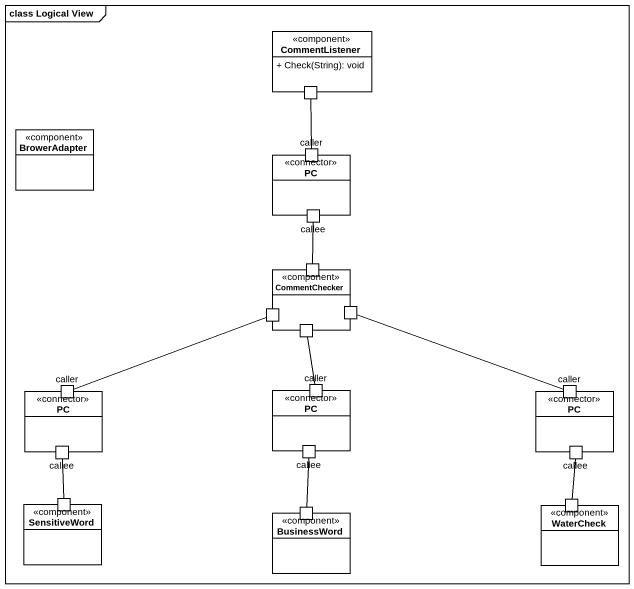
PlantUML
@startuml
mainframe class Logical View
allowmixing
hide circle
hide empty members
skinparam classAttributeIconSize 0
class CommentListener <<component>> {
  + Check(String): void
}
class BrowerAdapter <<component>>
rectangle PC <<connector>> {
  port caller
  port callee
}
rectangle CommentChecker <<component>> {
  port " " as port2
  port " " as port3
  port " " as port4
  port " " as port5
}
rectangle "PC" as PC_2 <<connector>> {
  port "caller" as caller_2
  port "callee" as callee_2
}
rectangle "PC" as PC_3 <<connector>> {
  port "caller" as caller_3
  port "callee" as callee_3
}
rectangle "PC" as PC_4 <<connector>> {
  port "caller" as caller_4
  port "callee" as callee_4
}
rectangle SensitiveWord <<component>> {
  port " " as port6
}
rectangle BusinessWord <<component>> {
  port " " as port7
}
rectangle WaterCheck <<component>> {
  port " " as port8
}
CommentListener -- caller
callee -- port2
port3 -left- caller_2
port4 -- caller_3
port5 -right- caller_4
callee_2 -- port6
callee_3 -- port7
callee_4 -- port8
@enduml
